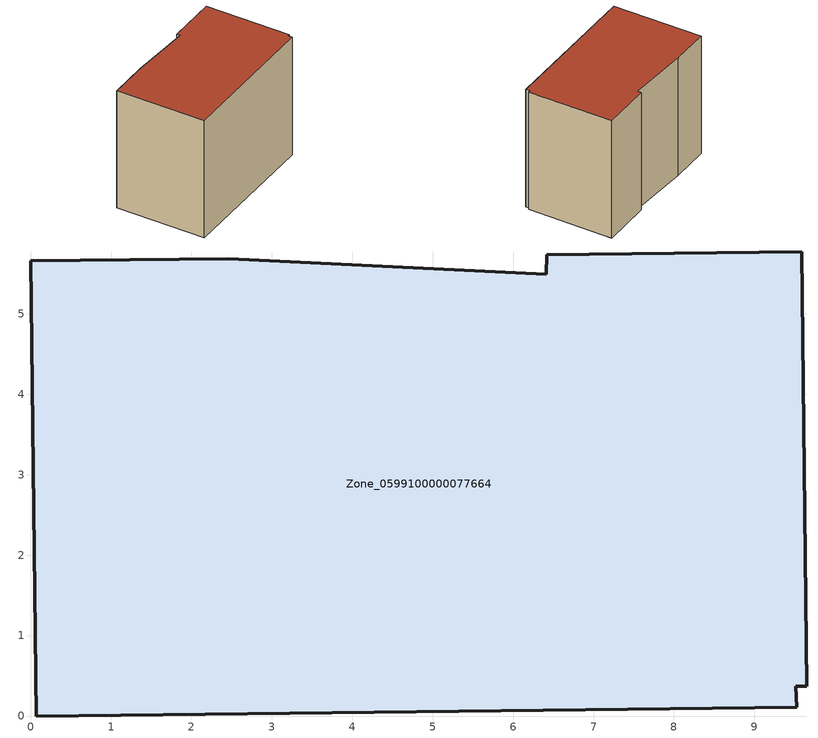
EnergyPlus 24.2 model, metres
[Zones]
Zone_0599100000077664
 floor ground (C_G): 9.52,0.37 9.53,0.11 0.07,0 0,5.66 2.46,5.69 6.41,5.5 6.42,5.73 9.59,5.77 9.65,0.37 z0
 wall outside (C_F): 2.46,5.69 0,5.66 0.07,0 9.53,0.11 9.52,0.37 9.65,0.37 9.59,5.77 6.42,5.73 6.41,5.5 2.46,5.69 z0:7.93
 roof outside (C_R): 9.53,0.11 9.52,0.37 9.65,0.37 9.59,5.77 6.42,5.73 6.41,5.5 2.46,5.69 0,5.66 0.07,0 z7.93
[BUILDING]
Pand.0599100000077664: North Axis=0; Terrain=City; Loads Convergence Tolerance Value=0.04; Temperature Convergence Tolerance Value=0.4; Solar Distribution=FullExterior; Maximum Number of Warmup Days=25; Minimum Number of Warmup Days=1
[Site:Location]
Rotterdam.The.Hague.AP_ZH_NLD Design_Conditions: Latitude=51.96; Longitude=4.45; Time Zone=1; Elevation=-4.5
[SITE:GROUNDTEMPERATURE:BUILDINGSURFACE]
18, 18, 18, 18, 18, 18, 18, 18, 18, 18, 18, 18
[MATERIAL] Thermal Absorptance=0.9; Solar Absorptance=0.7; Visible Absorptance=0.7
Name | Roughness | Thickness | Conductivity | Density | Specific Heat
G.TC.1975-1991 | MediumSmooth | 0.15 | 0.288461 | 540 | 1210
F.TC.1975-1991 | Rough | 0.3 | 0.230769 | 1920 | 840
R.TC.1975-1991 | MediumRough | 0.2 | 0.153846 | 1500 | 1000
[CONSTRUCTION]
C_G: G.TC.1975-1991
C_F: F.TC.1975-1991
C_R: R.TC.1975-1991
[ZONE]
Zone_0599100000077664: Type=1; Multiplier=1; Ceiling Height=Autocalculate; Volume=Autocalculate; Floor Area=autocalculate; Part of Total Floor Area=Yes
[ZONEINFILTRATION:DESIGNFLOWRATE]
Infil_Zone_0599100000077664: Zone or ZoneList or Space or SpaceList=Zone_0599100000077664; Schedule=AlwaysOn; Design Flow Rate Calculation Method=Flow/Area; Flow Rate per Floor Area=0.003; Constant Term Coefficient=1; Temperature Term Coefficient=0; Velocity Term Coefficient=0; Velocity Squared Term Coefficient=0
[HVACTEMPLATE:ZONE:IDEALLOADSAIRSYSTEM]
Zone_0599100000077664: Maximum Heating Supply Air Temperature=50; Minimum Cooling Supply Air Temperature=13; Maximum Heating Supply Air Humidity Ratio=0.0156; Minimum Cooling Supply Air Humidity Ratio=0.0077; Heating Limit=NoLimit; Cooling Limit=NoLimit; Dehumidification Control Type=ConstantSensibleHeatRatio; Cooling Sensible Heat Ratio=0.7; Dehumidification Setpoint=60; Humidification Control Type=None; Humidification Setpoint=30; Outdoor Air Method=None; Outdoor Air Flow Rate per Person=0.00944; Outdoor Air Flow Rate per Zone Floor Area=0; Outdoor Air Flow Rate per Zone=0; Demand Controlled Ventilation Type=None; Outdoor Air Economizer Type=NoEconomizer; Heat Recovery Type=None; Sensible Heat Recovery Effectiveness=0.7; Latent Heat Recovery Effectiveness=0.65
[ZONECONTROL:THERMOSTAT]
ThermostatControl_Zone_0599100000077664: Zone or ZoneList=Zone_0599100000077664; Control Type Schedule=DualSetpointControlType; Control 1=Thermostat_Zone_0599100000077664; Temperature Difference Between Cutout And Setpoint=0
[THERMOSTATSETPOINT:DUALSETPOINT]
Thermostat_Zone_0599100000077664: Heating Setpoint Temperature Schedule=HeatingSetpoint_Zone_0599100000077664; Cooling Setpoint Temperature Schedule=CoolingSetpoint_Zone_0599100000077664
[SCHEDULE:COMPACT]
HeatingSetpoint_Zone_0599100000077664: Through: 12/31, For: AllDays, Until: 24:00, 21
CoolingSetpoint_Zone_0599100000077664: Through: 12/31, For: AllDays, Until: 24:00, 24
DualSetpointControlType: Through: 12/31, For: AllDays, Until: 24:00, 4
AlwaysOn: Through: 12/31, For: AllDays, Until: 24:00, 1
